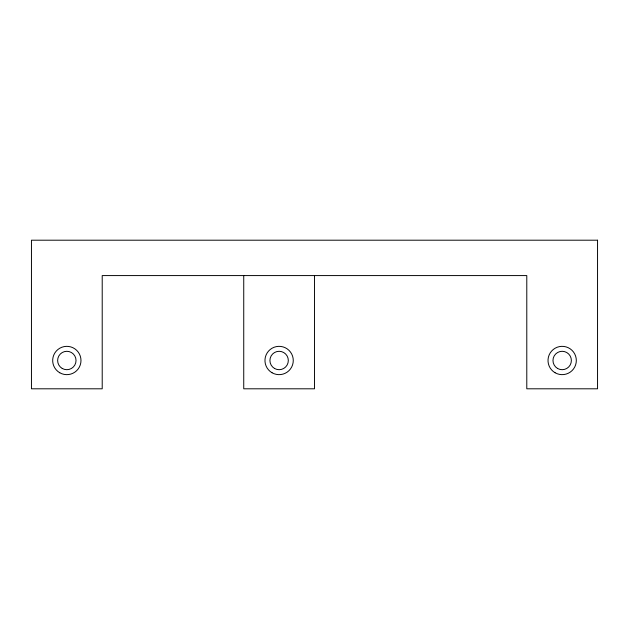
<?xml version="1.0" encoding="UTF-8"?>
<svg xmlns="http://www.w3.org/2000/svg" width="629" height="629" viewBox="0 0 629 629"><rect width="100%" height="100%" fill="white"/><g stroke="black" fill="none" stroke-linecap="round" stroke-linejoin="round"><path stroke-width="0.94" d="M314.5 275.581L314.5 388.801L243.738 388.801L243.738 275.581M597.55 240.199L31.45 240.199L31.45 388.801L102.213 388.801L102.213 275.581L526.788 275.581L526.788 388.801L597.55 388.801L597.55 240.199M555.092 372.753A14.152 14.152 0 0 0 576.321 360.496A14.152 14.152 0 0 0 555.092 348.238A14.152 14.152 0 0 0 555.092 372.753M59.755 372.753A14.152 14.152 0 0 0 80.984 360.496A14.152 14.152 0 0 0 59.755 348.238A14.152 14.152 0 0 0 59.755 372.753M62.232 368.46A9.199 9.199 0 0 0 76.03 360.496A9.199 9.199 0 0 0 62.232 352.531A9.199 9.199 0 0 0 62.232 368.46M274.519 368.46A9.199 9.199 0 0 0 288.318 360.496A9.199 9.199 0 0 0 274.519 352.531A9.199 9.199 0 0 0 274.519 368.46M272.043 372.753A14.152 14.152 0 0 0 293.271 360.496A14.152 14.152 0 0 0 272.043 348.238A14.152 14.152 0 0 0 272.043 372.753M557.569 368.46A9.199 9.199 0 0 0 571.368 360.496A9.199 9.199 0 0 0 557.569 352.531A9.199 9.199 0 0 0 557.569 368.46"/></g></svg>
